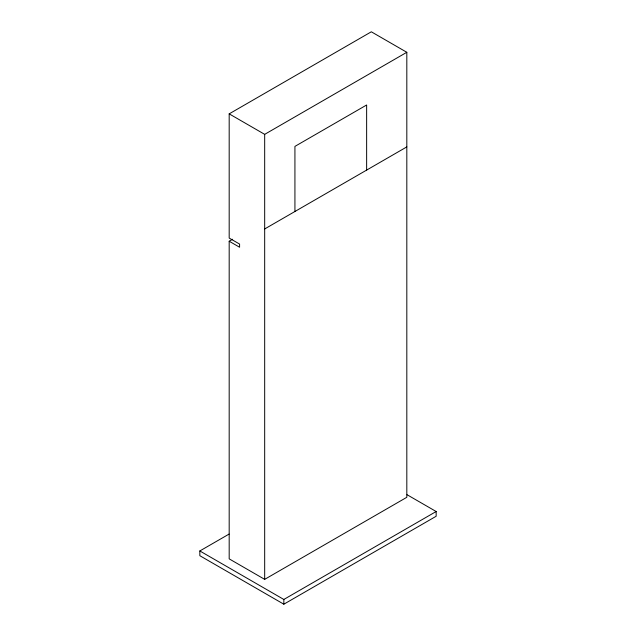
<?xml version="1.0" encoding="UTF-8"?>
<svg xmlns="http://www.w3.org/2000/svg" width="636" height="636" viewBox="0 0 636 636"><rect width="100%" height="100%" fill="white"/><g stroke="black" fill="none" stroke-linecap="round" stroke-linejoin="round"><path stroke-width="0.95" d="M229.183 241.227L239.589 247.237L239.589 244.073L229.183 238.071L229.183 113.86L371.321 31.8L406.817 52.295L406.817 497.296L264.679 579.356L229.183 558.861L229.183 241.227L232.609 239.255M229.183 113.86L264.679 134.355L406.817 52.295M264.679 228.96L406.817 146.9M407.016 494.689L436.161 511.519L436.161 516.257L283.839 604.2L199.839 555.705L199.839 550.959L229.095 534.073M199.839 550.959L283.839 599.462L436.161 511.519M366.638 170.098L366.638 104.988L294.929 146.391L294.929 211.494M283.839 599.462L283.839 604.2M264.679 134.355L264.679 579.356"/></g></svg>
